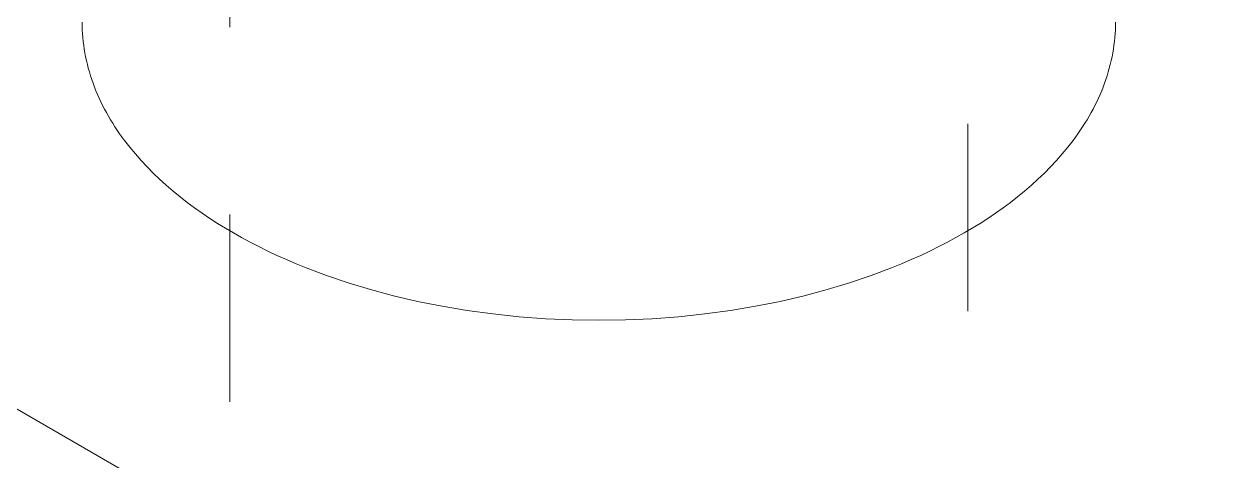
# Model space of a CAD drawing. Header units: inches. Extents: x -14 to 184, y -4 to 134.
# Drawn here: x 109.693 to 110.337, y 56.841 to 57.074 of the extents above; entities that cross this region are included whole.
import ezdxf

# ---------------------------------------------------------------- set-up
doc = ezdxf.new("R2010")
doc.units = ezdxf.units.IN
doc.linetypes.add('HIDDEN', pattern=[1.905, 1.27, -0.635])
doc.layers.add('ZANO_R', color=7, linetype='Continuous', lineweight=0)
doc.layers.add('ZANO_R_przerywana', color=250, linetype='HIDDEN', lineweight=0)

msp = doc.modelspace()

# ---------------------------------------------------------------- linework, layer by layer
at = {"layer": 'ZANO_R'}
for p, q in [((98.72528, 63.19872), (110.69599, 56.28743)), ((109.72443, 57.075), (109.72445, 57.07294)), ((109.72445, 57.07294), (109.72452, 57.07088)), ((109.72452, 57.07088), (109.72463, 57.06882)), ((110.2754, 57.06882), (110.27551, 57.07088)), ((110.27551, 57.07088), (110.27558, 57.07294)), ((110.27558, 57.07294), (110.27561, 57.075)), ((109.72463, 57.06882), (109.7248, 57.06676)), ((109.7248, 57.06676), (109.725, 57.06471)), ((109.725, 57.06471), (109.72526, 57.06266)), ((110.27478, 57.06266), (110.27503, 57.06471)), ((110.27503, 57.06471), (110.27524, 57.06676)), ((110.27524, 57.06676), (110.2754, 57.06882)), ((109.72526, 57.06266), (109.72555, 57.06061)), ((109.72555, 57.06061), (109.7259, 57.05857)), ((109.7259, 57.05857), (109.72629, 57.05652)), ((110.27374, 57.05652), (110.27413, 57.05857)), ((110.27413, 57.05857), (110.27448, 57.06061)), ((110.27448, 57.06061), (110.27478, 57.06266)), ((109.72629, 57.05652), (109.72673, 57.05449)), ((109.72673, 57.05449), (109.72721, 57.05246)), ((109.72721, 57.05246), (109.72773, 57.05043)), ((110.2723, 57.05043), (110.27283, 57.05246)), ((110.27283, 57.05246), (110.27331, 57.05449)), ((110.27331, 57.05449), (110.27374, 57.05652)), ((109.72773, 57.05043), (109.7283, 57.04841)), ((109.7283, 57.04841), (109.72891, 57.0464)), ((109.72891, 57.0464), (109.72957, 57.04439)), ((110.27046, 57.04439), (110.27112, 57.0464)), ((110.27112, 57.0464), (110.27173, 57.04841)), ((110.27173, 57.04841), (110.2723, 57.05043)), ((109.72957, 57.04439), (109.73027, 57.04239)), ((109.73027, 57.04239), (109.73102, 57.0404)), ((109.73102, 57.0404), (109.73181, 57.03842)), ((109.73181, 57.03842), (109.73264, 57.03645)), ((110.2674, 57.03645), (110.26823, 57.03842)), ((110.26823, 57.03842), (110.26901, 57.0404)), ((110.26901, 57.0404), (110.26976, 57.04239)), ((110.26976, 57.04239), (110.27046, 57.04439)), ((109.73264, 57.03645), (109.73351, 57.03449)), ((109.73351, 57.03449), (109.73442, 57.03253)), ((109.73442, 57.03253), (109.73538, 57.03059)), ((110.26465, 57.03059), (110.26561, 57.03253)), ((110.26561, 57.03253), (110.26652, 57.03449)), ((110.26652, 57.03449), (110.2674, 57.03645)), ((109.73538, 57.03059), (109.73637, 57.02865)), ((109.73637, 57.02865), (109.73741, 57.02673)), ((109.73741, 57.02673), (109.73849, 57.02482)), ((110.26155, 57.02482), (110.26262, 57.02673)), ((110.26262, 57.02673), (110.26366, 57.02865)), ((110.26366, 57.02865), (110.26465, 57.03059)), ((109.73849, 57.02482), (109.7396, 57.02292)), ((109.7396, 57.02292), (109.74076, 57.02104)), ((109.74076, 57.02104), (109.74195, 57.01916)), ((109.74195, 57.01916), (109.74445, 57.01546)), ((110.25558, 57.01546), (110.25808, 57.01916)), ((110.25808, 57.01916), (110.25927, 57.02104)), ((110.25927, 57.02104), (110.26043, 57.02292)), ((110.26043, 57.02292), (110.26155, 57.02482)), ((109.74445, 57.01546), (109.7471, 57.0118)), ((110.25294, 57.0118), (110.25558, 57.01546)), ((109.7471, 57.0118), (109.74988, 57.00821)), ((109.74988, 57.00821), (109.75281, 57.00467)), ((110.24723, 57.00467), (110.25015, 57.00821)), ((110.25015, 57.00821), (110.25294, 57.0118)), ((109.75281, 57.00467), (109.75586, 57.0012)), ((109.75586, 57.0012), (109.75905, 56.99779)), ((110.24099, 56.99779), (110.24417, 57.0012)), ((110.24417, 57.0012), (110.24723, 57.00467)), ((109.75905, 56.99779), (109.76235, 56.99445)), ((109.76235, 56.99445), (109.76577, 56.99117)), ((110.23426, 56.99117), (110.23768, 56.99445)), ((110.23768, 56.99445), (110.24099, 56.99779)), ((109.76577, 56.99117), (109.7693, 56.98797)), ((109.7693, 56.98797), (109.77294, 56.98484)), ((110.22709, 56.98484), (110.23073, 56.98797)), ((110.23073, 56.98797), (110.23426, 56.99117)), ((109.77294, 56.98484), (109.77667, 56.98178)), ((109.77667, 56.98178), (109.7805, 56.9788)), ((110.21953, 56.9788), (110.22336, 56.98178)), ((110.22336, 56.98178), (110.22709, 56.98484)), ((109.7805, 56.9788), (109.78442, 56.97589)), ((109.78442, 56.97589), (109.78842, 56.97305)), ((110.21161, 56.97305), (110.21561, 56.97589)), ((110.21561, 56.97589), (110.21953, 56.9788)), ((109.78842, 56.97305), (109.7925, 56.9703)), ((109.7925, 56.9703), (109.79665, 56.96762)), ((109.79665, 56.96762), (109.80087, 56.96501)), ((110.19917, 56.96501), (110.20338, 56.96762)), ((110.20338, 56.96762), (110.20753, 56.9703)), ((110.20753, 56.9703), (110.21161, 56.97305)), ((109.80087, 56.96501), (109.80514, 56.96249)), ((109.80514, 56.96249), (109.80952, 56.96002)), ((110.19052, 56.96002), (110.19489, 56.96249)), ((110.19489, 56.96249), (110.19917, 56.96501)), ((109.80952, 56.96002), (109.81403, 56.95758)), ((109.81403, 56.95758), (109.81867, 56.95519)), ((109.81867, 56.95519), (109.82344, 56.95283)), ((110.17659, 56.95283), (110.18137, 56.95519)), ((110.18137, 56.95519), (110.18601, 56.95758)), ((110.18601, 56.95758), (110.19052, 56.96002)), ((109.82344, 56.95283), (109.82835, 56.95052)), ((109.82835, 56.95052), (109.83339, 56.94826)), ((110.16664, 56.94826), (110.17168, 56.95052)), ((110.17168, 56.95052), (110.17659, 56.95283)), ((109.83339, 56.94826), (109.83856, 56.94605)), ((109.83856, 56.94605), (109.84386, 56.94389)), ((109.84386, 56.94389), (109.85483, 56.93976)), ((110.1452, 56.93976), (110.15618, 56.94389)), ((110.15618, 56.94389), (110.16147, 56.94605)), ((110.16147, 56.94605), (110.16664, 56.94826)), ((109.85483, 56.93976), (109.86629, 56.93587)), ((109.86629, 56.93587), (109.87821, 56.93227)), ((110.12183, 56.93227), (110.13375, 56.93587)), ((110.13375, 56.93587), (110.1452, 56.93976)), ((109.87821, 56.93227), (109.89056, 56.92897)), ((109.89056, 56.92897), (109.90331, 56.926)), ((110.09672, 56.926), (110.10947, 56.92897)), ((110.10947, 56.92897), (110.12183, 56.93227)), ((109.90331, 56.926), (109.91642, 56.92338)), ((109.91642, 56.92338), (109.92985, 56.92113)), ((110.07019, 56.92113), (110.08361, 56.92338)), ((110.08361, 56.92338), (110.09672, 56.926)), ((109.92985, 56.92113), (109.94355, 56.91926)), ((109.94355, 56.91926), (109.95747, 56.91779)), ((109.95747, 56.91779), (109.97155, 56.91674)), ((109.97155, 56.91674), (109.98576, 56.9161)), ((110.01428, 56.9161), (110.02848, 56.91674)), ((110.02848, 56.91674), (110.04257, 56.91779)), ((110.04257, 56.91779), (110.05649, 56.91926)), ((110.05649, 56.91926), (110.07019, 56.92113)), ((109.98576, 56.9161), (110.00002, 56.91589)), ((110.00002, 56.91589), (110.01428, 56.9161))]:
    msp.add_line(p, q, dxfattribs=at)
at = {"layer": 'ZANO_R_przerywana', "ltscale": 0.05}
for p, q in [((109.80317, 53.47238), (109.80317, 57.22081)), ((110.19687, 57.22081), (110.19687, 53.47238))]:
    msp.add_line(p, q, dxfattribs=at)

doc.saveas('drawing.dxf')
